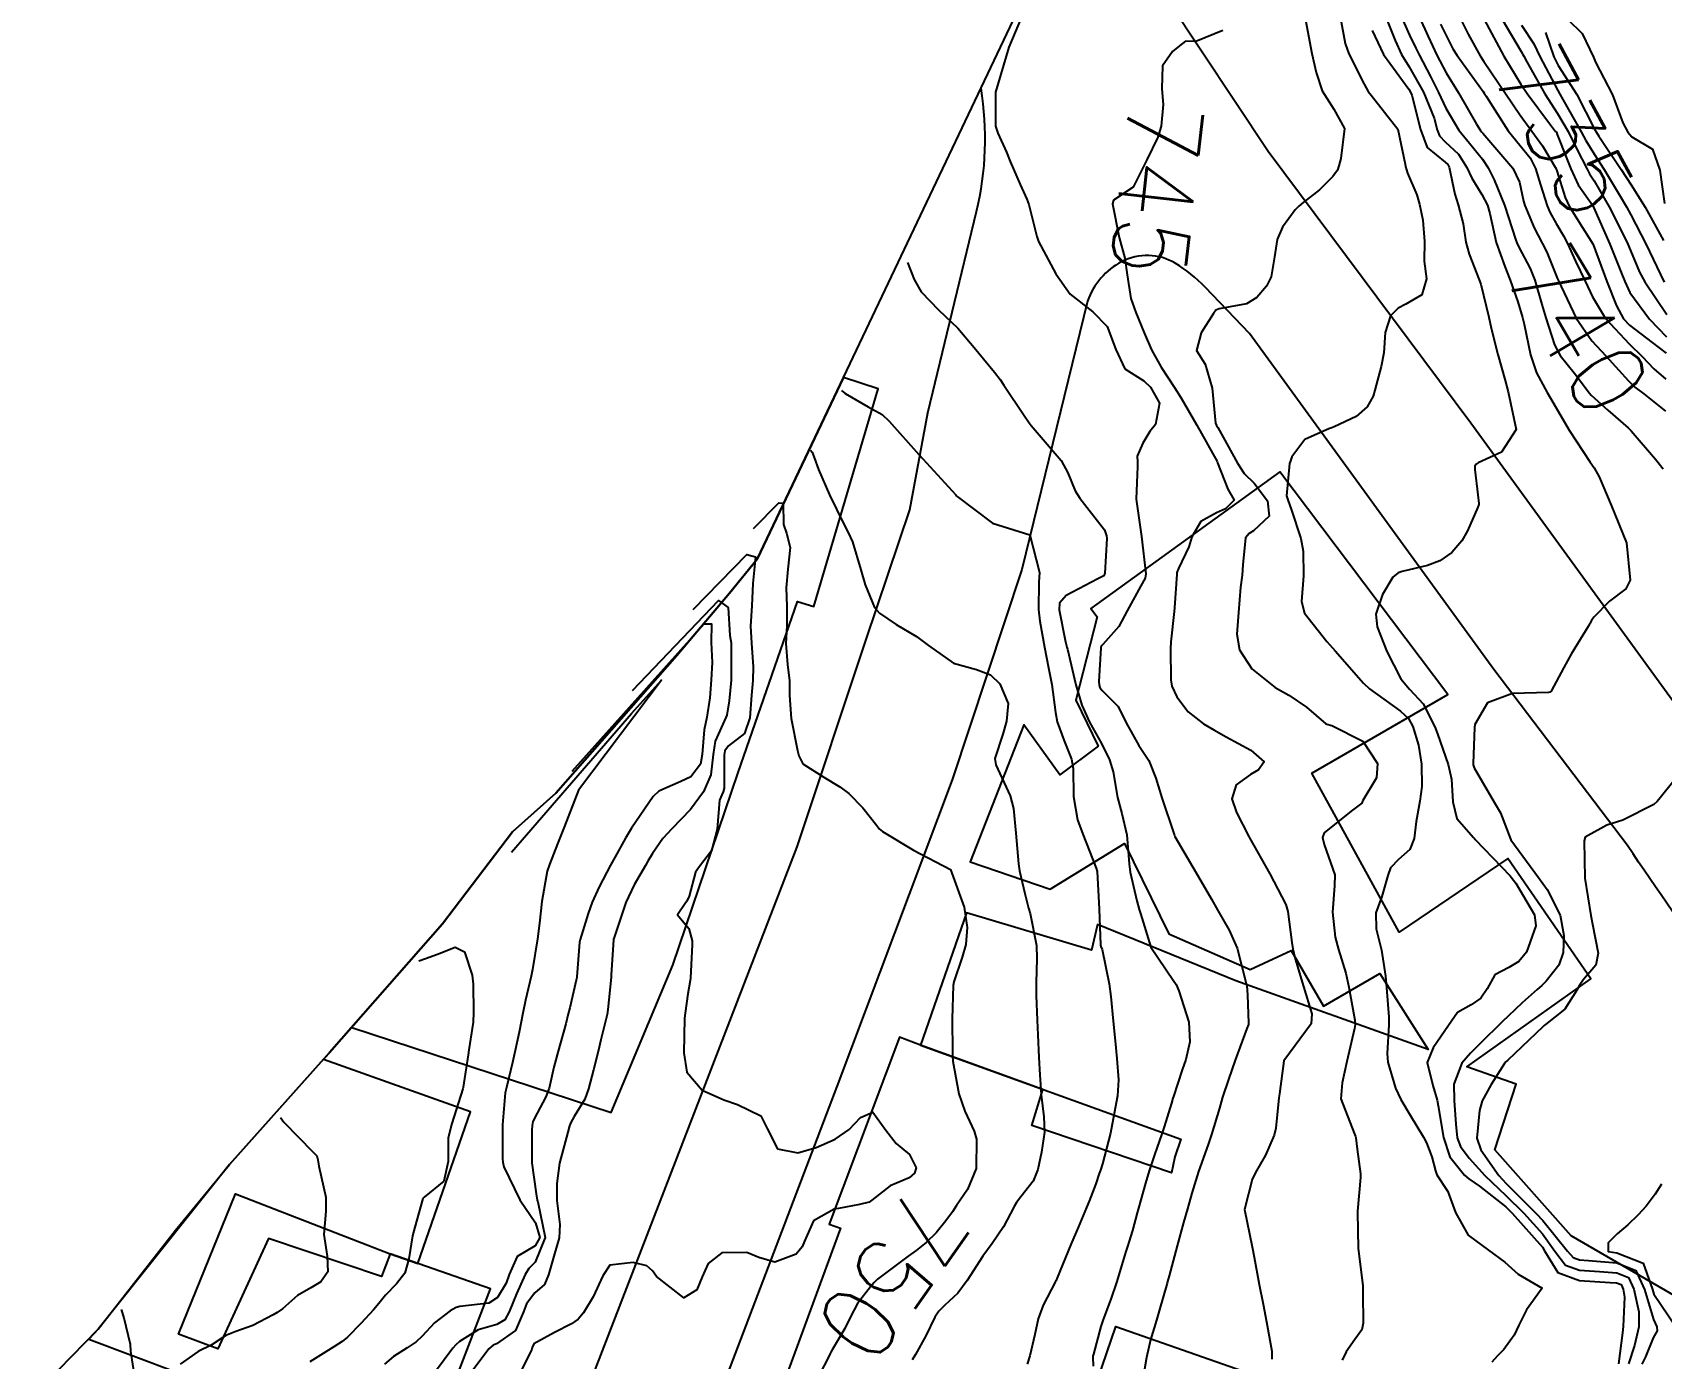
# Model space of a CAD drawing. Header units: metres. Extents: x 318500 to 325275, y 7408834 to 7428799.
# Drawn here: x 321275.9 to 321363.2, y 7415808 to 7415879.1 of the extents above; entities that cross this region are included whole.
import ezdxf
from ezdxf.enums import TextEntityAlignment as Align

# ---------------------------------------------------------------- set-up
doc = ezdxf.new("R2010")
doc.units = ezdxf.units.M
doc.header["$MEASUREMENT"] = 0
for name, color, linetype in [('Area', 45, 'Continuous'), ('Cotas', 45, 'Continuous'), ('Curvas de Nivel 1m', 11, 'Continuous'), ('Curvas de Nivel 5m', 15, 'Continuous'), ('Edificações', 30, 'Continuous'), ('Vias Primárias', 230, 'Continuous')]:
    doc.layers.add(name, color=color, linetype=linetype)
doc.styles.add('Style-STANDARD', font='STANDARD.shx')

msp = doc.modelspace()

# ---------------------------------------------------------------- linework, layer by layer
at = {"layer": 'Area'}
msp.add_lwpolyline([(321275.859, 7415805.953), (321279.383, 7415809.556), (321283.517, 7415814.87), (321286.426, 7415818.388), (321291.788, 7415824.384), (321297.849, 7415831.281), (321301.586, 7415836.214), (321303.917, 7415838.283), (321310.409, 7415845.672), (321313.237, 7415849.009), (321314.718, 7415850.838), (321328.623, 7415880.08)], dxfattribs=at)
at = {"layer": 'Curvas de Nivel 1m', "flags": 128}
for points, elevation in [([(321329.224, 7415880.679), (321328.209, 7415878.27), (321327.495, 7415875.859), (321327.492, 7415874.035), (321327.615, 7415873.657), (321328.092, 7415872.64), (321328.281, 7415872.15), (321328.813, 7415870.91), (321329.172, 7415870.136), (321329.282, 7415869.85), (321329.55, 7415868.772), (321329.704, 7415868.128), (321329.806, 7415867.859), (321330.724, 7415866.118), (321331.504, 7415865.032), (321332.706, 7415864.092), (321333.478, 7415863.297), (321333.94, 7415862.073), (321334.425, 7415861.041), (321335.443, 7415860.385), (321335.804, 7415860.046), (321336.283, 7415859.185), (321336.073, 7415858.043), (321335.777, 7415857.674), (321335.395, 7415857.051), (321335.093, 7415856.346), (321335.107, 7415856.054), (321335.115, 7415855.792), (321335.044, 7415854.055), (321335.33, 7415852.05), (321335.56, 7415850.047), (321335.528, 7415849.818), (321335.294, 7415849.401), (321334.561, 7415848.061), (321334.115, 7415847.219), (321333.253, 7415846.257), (321333.168, 7415846.164), (321333.149, 7415846.082), (321333.036, 7415844.269), (321333.057, 7415844.082), (321333.097, 7415843.96), (321333.217, 7415843.798), (321334.067, 7415842.926), (321334.5, 7415842.061), (321335.182, 7415840.836), (321335.717, 7415840.045), (321336.096, 7415839.1), (321336.415, 7415838.037), (321337.078, 7415836.073), (321337.095, 7415836.03), (321337.119, 7415835.97), (321338.257, 7415834.012), (321339.069, 7415832.611), (321339.421, 7415831.995), (321340.016, 7415830.952), (321340.458, 7415829.979), (321340.96, 7415828.022), (321340.968, 7415827.971), (321341.003, 7415827.484), (321341.068, 7415825.969), (321341.055, 7415825.893), (321340.977, 7415825.679), (321340.344, 7415823.979), (321339.985, 7415822.944), (321339.674, 7415821.989), (321339.503, 7415821.41), (321339.072, 7415819.997), (321338.895, 7415819.461), (321338.381, 7415818.007), (321338.019, 7415816.856), (321337.782, 7415816.016), (321337.583, 7415815.275), (321337.236, 7415814.024), (321336.804, 7415812.424), (321336.719, 7415812.113), (321336.697, 7415812.031), (321336.27, 7415810.542), (321336.122, 7415810.036), (321335.812, 7415808.981), (321335.595, 7415808.041), (321335.461, 7415807.314)], 746), ([(321344.078, 7415879.944), (321344.338, 7415878.592), (321344.454, 7415877.938), (321344.691, 7415876.909), (321345.019, 7415875.929), (321345.635, 7415874.953), (321346.202, 7415873.911), (321346.005, 7415872.315), (321345.897, 7415871.916), (321345.83, 7415871.683), (321345.591, 7415871.343), (321344.875, 7415870.636), (321343.994, 7415869.944), (321343.76, 7415869.754), (321343.564, 7415869.556), (321342.876, 7415868.631), (321342.592, 7415867.959), (321342.453, 7415867.039), (321342.274, 7415865.962), (321342.02, 7415865.457), (321341.503, 7415864.849), (321340.956, 7415864.52), (321339.494, 7415864.245), (321339.317, 7415864.179), (321339.182, 7415864.005), (321338.527, 7415862.962), (321338.264, 7415862.018), (321338.735, 7415861.292), (321339.114, 7415860.005), (321339.299, 7415858.114), (321339.348, 7415858.001), (321339.408, 7415857.897), (321340.468, 7415855.984), (321340.826, 7415855.429), (321341.369, 7415854.913), (321342.082, 7415853.963), (321342.165, 7415853.145), (321341.336, 7415852.356), (321341.091, 7415852.216), (321340.903, 7415851.976), (321340.764, 7415850.522), (321340.715, 7415849.979), (321340.639, 7415849.325), (321340.529, 7415847.981), (321340.438, 7415846.807), (321340.572, 7415845.98), (321341.235, 7415844.95), (321342.498, 7415843.957), (321343.216, 7415843.537), (321344.173, 7415842.899), (321345.201, 7415842.008), (321345.263, 7415841.981), (321345.528, 7415841.915), (321347.188, 7415841.084), (321347.97, 7415839.882), (321347.923, 7415839.118), (321347.191, 7415837.889), (321347.175, 7415837.854), (321347.139, 7415837.752), (321346.56, 7415837.325), (321345.122, 7415836.165), (321345.023, 7415835.921), (321345.114, 7415835.543), (321345.699, 7415833.911), (321345.665, 7415833.327), (321345.571, 7415831.912), (321345.711, 7415830.574), (321345.881, 7415829.907), (321346.275, 7415828.648), (321346.45, 7415827.898), (321346.761, 7415826.115), (321346.78, 7415825.893), (321346.753, 7415825.668), (321346.334, 7415823.899), (321346.084, 7415822.762), (321346.013, 7415821.904), (321346.724, 7415820.072), (321346.799, 7415819.892), (321346.82, 7415819.812), (321346.893, 7415819.205), (321347.073, 7415817.888), (321347.074, 7415817.691), (321346.91, 7415815.889), (321346.904, 7415815.835), (321346.944, 7415813.889), (321346.956, 7415813.751), (321347.194, 7415811.886), (321347.198, 7415811.482), (321347.214, 7415809.886), (321347.131, 7415809.519), (321346.757, 7415808.998), (321346.295, 7415808.349), (321346.092, 7415807.9)], 744), ([(321345.981, 7415879.916), (321346.252, 7415878.478), (321346.441, 7415877.909), (321347.266, 7415876.286), (321347.484, 7415875.892), (321347.647, 7415875.699), (321349.07, 7415873.876), (321349.463, 7415872.01), (321349.478, 7415871.871), (321349.595, 7415871.526), (321350.08, 7415870.365), (321350.231, 7415869.86), (321350.415, 7415868.999), (321350.494, 7415867.856), (321350.485, 7415866.811), (321350.611, 7415865.854), (321350.361, 7415865.004), (321349.499, 7415864.494), (321349.084, 7415864.286), (321348.677, 7415863.878), (321348.386, 7415862.972), (321348.31, 7415861.882), (321348.175, 7415861.161), (321347.843, 7415859.886), (321347.75, 7415859.572), (321347.427, 7415859.001), (321346.842, 7415858.475), (321345.647, 7415857.916), (321345.47, 7415857.858), (321345.409, 7415857.84), (321344.089, 7415857.251), (321343.385, 7415856.316), (321343.288, 7415856.044), (321343.265, 7415855.951), (321343.097, 7415854.218), (321343.186, 7415853.952), (321343.353, 7415853.514), (321343.873, 7415851.942), (321343.996, 7415851.264), (321344.008, 7415849.939), (321343.903, 7415848.558), (321344.066, 7415847.938), (321345.257, 7415846.414), (321345.708, 7415845.913), (321347.224, 7415844.18), (321347.549, 7415843.887), (321349.208, 7415842.68), (321349.64, 7415842.299), (321349.879, 7415841.86), (321350.177, 7415840.864), (321350.344, 7415839.852), (321350.353, 7415838.651), (321350.244, 7415837.853), (321350.052, 7415836.779), (321349.947, 7415835.858), (321349.705, 7415835.268), (321349.103, 7415834.734), (321348.682, 7415834.289), (321348.53, 7415833.876), (321348.203, 7415832.749), (321347.893, 7415831.882), (321347.91, 7415831.023), (321348.197, 7415829.878), (321348.41, 7415828.485), (321348.465, 7415827.875), (321348.579, 7415826.281), (321348.587, 7415825.874), (321348.505, 7415824.334), (321348.524, 7415823.874), (321348.939, 7415822.478), (321349.234, 7415821.865), (321349.738, 7415821.037), (321350.444, 7415819.847), (321350.607, 7415819.555), (321350.89, 7415818.8), (321351.085, 7415818.04), (321351.169, 7415817.836), (321351.747, 7415816.947), (321352.17, 7415815.82), (321352.832, 7415814.607), (321353.932, 7415813.799), (321354.814, 7415813.148), (321355.529, 7415812.501), (321356.8, 7415811.76), (321355.963, 7415810.592), (321355.553, 7415809.778), (321355.307, 7415809.237), (321354.75, 7415808.475), (321354.413, 7415808.126), (321354.11, 7415807.796)], 743), ([(321348.42, 7415879.883), (321348.926, 7415878.639), (321349.272, 7415877.874), (321349.67, 7415877.226), (321350.443, 7415875.858), (321351.013, 7415874.466), (321351.176, 7415873.847), (321351.295, 7415873.523), (321351.614, 7415873.207), (321352.321, 7415872.543), (321352.777, 7415871.822), (321353.035, 7415871.261), (321353.578, 7415870.369), (321353.877, 7415869.807), (321354.003, 7415869.366), (321354.339, 7415867.802), (321354.804, 7415866.521), (321355.1, 7415865.794), (321355.502, 7415864.619), (321355.755, 7415863.786), (321355.842, 7415863.428), (321356.179, 7415861.779), (321356.498, 7415860.821), (321357.077, 7415859.765), (321357.431, 7415859.162), (321358.254, 7415857.747), (321359.385, 7415856.032), (321359.591, 7415855.728), (321359.862, 7415855.238), (321360.511, 7415853.718), (321361.33, 7415851.71), (321361.526, 7415849.707), (321361.295, 7415849.241), (321360.423, 7415848.585), (321359.587, 7415847.727), (321359.463, 7415847.542), (321359.272, 7415847.22), (321358.707, 7415846.29), (321358.369, 7415845.743), (321357.966, 7415845.022), (321357.296, 7415843.759), (321357.219, 7415843.695), (321357.141, 7415843.683), (321355.218, 7415843.633), (321353.883, 7415843.134), (321353.202, 7415841.974), (321353.182, 7415841.81), (321353.103, 7415839.879), (321353.112, 7415839.811), (321353.168, 7415839.651), (321354.243, 7415837.799), (321354.566, 7415837.227), (321355.12, 7415835.79), (321356.613, 7415833.767), (321357.081, 7415833.13), (321357.78, 7415831.749), (321357.972, 7415830.669), (321357.936, 7415829.747), (321357.703, 7415829.077), (321357.017, 7415828.205), (321356.79, 7415827.987), (321356.541, 7415827.767), (321355.734, 7415827.044), (321354.988, 7415826.343), (321354.707, 7415826.07), (321354.43, 7415825.796), (321353.696, 7415825.079), (321352.965, 7415824.354), (321352.502, 7415823.817), (321352.068, 7415822.698), (321352.083, 7415821.823), (321352.176, 7415820.556), (321352.259, 7415819.82), (321352.424, 7415819.345), (321352.889, 7415818.721), (321353.736, 7415817.801), (321354.864, 7415816.724), (321355.833, 7415815.775), (321356.834, 7415814.666), (321357.486, 7415813.75), (321358.064, 7415812.993), (321358.81, 7415812.728), (321359.877, 7415812.651), (321360.809, 7415812.583), (321361.435, 7415812.329), (321361.729, 7415811.696), (321361.988, 7415810.486), (321361.996, 7415809.692), (321361.767, 7415808.682), (321361.43, 7415807.7)], 741), ([(321350.229, 7415879.862), (321350.688, 7415878.853), (321351.163, 7415877.848), (321351.666, 7415876.907), (321352.324, 7415875.83), (321353.296, 7415874.144), (321353.497, 7415873.812), (321353.549, 7415873.741), (321353.619, 7415873.665), (321355.238, 7415871.794), (321355.589, 7415871.044), (321355.806, 7415870.019), (321355.872, 7415869.785), (321356.373, 7415868.598), (321356.813, 7415867.771), (321357.057, 7415867.289), (321357.524, 7415866.117), (321357.628, 7415865.865), (321357.676, 7415865.758), (321357.819, 7415865.452), (321358.632, 7415863.743), (321359.472, 7415862.528), (321360.23, 7415861.722), (321361.447, 7415860.382), (321361.786, 7415860.048), (321362.259, 7415859.698), (321363.426, 7415858.773)], 739), ([(321352.411, 7415879.829), (321352.845, 7415878.977), (321353.487, 7415877.813), (321353.675, 7415877.509), (321354.849, 7415875.798), (321355.633, 7415874.634), (321356.261, 7415873.78), (321356.834, 7415872.994), (321357.561, 7415871.761), (321357.575, 7415871.736), (321357.598, 7415871.64), (321358.035, 7415870.212), (321358.26, 7415869.75), (321358.765, 7415868.948), (321359.525, 7415867.73), (321359.54, 7415867.698), (321360.275, 7415865.722), (321360.8, 7415864.418), (321361.162, 7415863.713), (321361.485, 7415863.365), (321362.715, 7415862.447), (321363.463, 7415861.87)], 737), ([(321353.699, 7415879.757), (321354.751, 7415877.799), (321355.658, 7415876.292), (321356.005, 7415875.785), (321357.21, 7415874.183), (321357.531, 7415873.761), (321357.569, 7415873.71), (321357.618, 7415873.601), (321358.138, 7415872.285), (321358.354, 7415871.749), (321358.746, 7415870.901), (321359.554, 7415869.73), (321359.57, 7415869.705), (321360.437, 7415867.721), (321361.048, 7415866.192), (321361.236, 7415865.713), (321361.511, 7415865.132), (321362.559, 7415863.694), (321363.476, 7415862.754)], 736), ([(321358.185, 7415879.753), (321358.951, 7415879), (321359.57, 7415877.732), (321359.676, 7415877.468), (321360.587, 7415875.721), (321361.129, 7415874.213), (321361.399, 7415873.712), (321361.618, 7415873.476), (321362.719, 7415872.801), (321363.124, 7415871.687), (321363.362, 7415869.894)], 732), ([(321347.693, 7415879.163), (321348.3, 7415877.884), (321349.652, 7415876.023), (321349.748, 7415875.869), (321349.817, 7415875.698), (321350.285, 7415873.86), (321350.645, 7415872.889), (321351.603, 7415872.109), (321351.754, 7415871.99), (321351.829, 7415871.837), (321352.133, 7415870.387), (321352.31, 7415869.829), (321352.568, 7415868.811), (321352.716, 7415867.822), (321352.888, 7415867.174), (321353.438, 7415865.811), (321353.517, 7415865.577), (321353.943, 7415863.805), (321354.078, 7415863.207), (321354.436, 7415861.8), (321354.828, 7415860.415), (321354.977, 7415859.795), (321355.41, 7415857.79), (321354.623, 7415856.566), (321353.383, 7415855.996), (321353.262, 7415855.931), (321353.207, 7415855.813), (321353.194, 7415855.629), (321353.365, 7415854.287), (321353.419, 7415853.809), (321353.411, 7415853.758), (321353.357, 7415853.621), (321352.8, 7415852.356), (321352.504, 7415851.822), (321351.963, 7415851.187), (321351.314, 7415850.75), (321350.665, 7415850.495), (321349.304, 7415850.162), (321349.081, 7415850.094), (321348.808, 7415849.875), (321348.238, 7415848.933), (321347.892, 7415847.884), (321347.956, 7415847.196), (321348.487, 7415845.878), (321349.228, 7415844.418), (321349.703, 7415843.863), (321350.436, 7415843.075), (321351.062, 7415841.842), (321351.194, 7415841.468), (321351.77, 7415839.831), (321351.947, 7415839.039), (321352.016, 7415837.827), (321352.238, 7415836.93), (321353.121, 7415835.919), (321353.173, 7415835.862), (321353.218, 7415835.809), (321355.091, 7415833.859), (321355.151, 7415833.789), (321355.402, 7415833.468), (321356.4, 7415831.77), (321356.467, 7415831.181), (321355.97, 7415829.776), (321355.549, 7415829.265), (321355.027, 7415828.954), (321354.274, 7415828.544), (321353.859, 7415827.802), (321353.514, 7415827.293), (321352.997, 7415826.949), (321352.272, 7415826.54), (321351.791, 7415825.828), (321350.968, 7415824.644), (321350.649, 7415823.845), (321350.942, 7415822.613), (321351.177, 7415821.836), (321351.231, 7415821.529), (321351.513, 7415819.831), (321351.858, 7415818.794), (321352.646, 7415817.814), (321352.877, 7415817.626), (321353.442, 7415817.234), (321354.855, 7415816.121), (321355.208, 7415815.785), (321356.823, 7415813.96), (321356.94, 7415813.758), (321357.651, 7415812.59), (321358.804, 7415812.177), (321360.448, 7415812.069), (321360.803, 7415812.042), (321361.043, 7415811.947), (321361.154, 7415811.705), (321361.216, 7415811.281), (321361.148, 7415809.704), (321361.113, 7415809.357), (321360.904, 7415807.708)], 742), ([(321351.36, 7415879.508), (321351.69, 7415878.82), (321352.027, 7415878.178), (321352.249, 7415877.831), (321353.651, 7415875.89), (321353.706, 7415875.809), (321353.808, 7415875.648), (321354.979, 7415873.796), (321355.612, 7415873.017), (321356.166, 7415872.342), (321356.453, 7415871.777), (321356.717, 7415870.903), (321357.069, 7415869.768), (321357.223, 7415869.424), (321357.556, 7415868.818), (321357.945, 7415868.153), (321358.161, 7415867.751), (321358.598, 7415866.812), (321359.122, 7415865.736), (321359.508, 7415864.899), (321360.197, 7415863.723), (321361.47, 7415862.375), (321362.168, 7415861.699), (321362.804, 7415861.04), (321363.448, 7415860.478)], 738), ([(321355.697, 7415879.45), (321356.353, 7415878.447), (321356.691, 7415877.775), (321357.653, 7415875.947), (321357.758, 7415875.758), (321357.924, 7415875.478), (321358.909, 7415873.741), (321359.159, 7415873.28), (321359.608, 7415872.522), (321360.126, 7415871.725), (321361, 7415870.294), (321361.329, 7415869.712), (321361.564, 7415869.28), (321362.381, 7415867.697), (321362.754, 7415866.913), (321363.348, 7415865.683)], 734), ([(321356.983, 7415879.061), (321357.438, 7415877.764), (321357.673, 7415877.285), (321358.671, 7415875.745), (321359.622, 7415873.887), (321359.696, 7415873.729), (321359.849, 7415873.497), (321361.049, 7415871.716), (321361.588, 7415870.896), (321362.329, 7415869.699), (321363.316, 7415867.91)], 733), ([(321322.77, 7415866.73), (321323.126, 7415865.828), (321323.504, 7415865.168), (321324.443, 7415864.2), (321325.475, 7415863.217), (321326.358, 7415862.177), (321326.849, 7415861.564), (321327.447, 7415860.852), (321327.745, 7415860.458), (321327.949, 7415860.152), (321329.027, 7415858.524), (321329.302, 7415858.132), (321329.408, 7415857.995), (321331.019, 7415856.114), (321331.374, 7415855.464), (321331.76, 7415854.5), (321332.011, 7415854.1), (321333.335, 7415852.411), (321333.453, 7415852.078), (321333.47, 7415851.936), (321333.366, 7415850.079), (321333.299, 7415849.946), (321332.985, 7415849.772), (321331.288, 7415848.879), (321330.928, 7415848.47), (321330.9, 7415848.114), (321331.254, 7415846.409), (321331.325, 7415846.109), (321331.354, 7415846.003), (321331.811, 7415844.101), (321332.123, 7415843.01), (321332.538, 7415842.09), (321333.183, 7415840.943), (321333.606, 7415840.073), (321333.798, 7415839.433), (321334.044, 7415838.066), (321334.276, 7415837.208), (321334.53, 7415836.059), (321334.655, 7415834.498), (321334.716, 7415834.056), (321335.067, 7415832.52), (321335.207, 7415832.049), (321335.266, 7415831.84), (321335.828, 7415830.042), (321337.014, 7415828.273), (321337.176, 7415828.028), (321337.33, 7415827.7), (321337.87, 7415826.017), (321337.918, 7415824.964), (321337.694, 7415824.019), (321337.513, 7415823.46), (321337.036, 7415822.028), (321337.012, 7415821.946), (321336.925, 7415821.667), (321336.541, 7415820.398), (321336.418, 7415820.035), (321336.019, 7415818.909), (321335.727, 7415818.042), (321335.534, 7415817.379), (321335.167, 7415816.047), (321335.097, 7415815.797), (321334.832, 7415814.855), (321334.648, 7415814.227), (321334.595, 7415814.053), (321334.484, 7415813.722), (321333.976, 7415812.062), (321333.678, 7415811.176), (321333.262, 7415810.073), (321333.138, 7415809.7), (321332.742, 7415808.219), (321332.715, 7415808.106), (321332.712, 7415808.08), (321332.71, 7415808.051), (321332.735, 7415807.579)], 747), ([(321319.24, 7415859.88), (321319.432, 7415859.706), (321320.672, 7415859), (321321.415, 7415858.582), (321321.796, 7415858.234), (321323.384, 7415856.448), (321323.603, 7415856.208), (321325.361, 7415854.277), (321325.404, 7415854.233), (321325.444, 7415854.189), (321327.339, 7415852.755), (321329.33, 7415852.13), (321329.853, 7415850.124), (321329.827, 7415849.592), (321329.801, 7415848.125), (321329.879, 7415847.515), (321330.116, 7415846.121), (321330.345, 7415845.007), (321330.509, 7415844.117), (321330.703, 7415842.617), (321330.794, 7415842.114), (321331.185, 7415841.101), (321331.577, 7415840.104), (321331.657, 7415839.609), (321331.682, 7415838.102), (321331.898, 7415836.869), (321332.174, 7415836.094), (321332.901, 7415834.274), (321332.949, 7415834.082), (321333.06, 7415832.08), (321333.124, 7415830.162), (321333.14, 7415830.078), (321333.206, 7415829.909), (321333.581, 7415828.071), (321333.672, 7415827.398), (321333.809, 7415826.068), (321333.912, 7415825.008), (321333.994, 7415824.064), (321334.082, 7415822.923), (321334.033, 7415822.063), (321333.856, 7415821.126), (321333.667, 7415820.068), (321333.231, 7415818.422), (321333.118, 7415818.076), (321333.059, 7415817.896), (321332.869, 7415817.343), (321332.51, 7415816.43), (321332.372, 7415816.087), (321331.919, 7415815.008), (321331.526, 7415814.099), (321330.802, 7415812.314), (321330.739, 7415812.173), (321330.711, 7415812.111), (321330.048, 7415810.85), (321329.781, 7415810.12), (321329.611, 7415809.268), (321329.338, 7415808.124), (321329.184, 7415807.677)], 748), ([(321317.58, 7415856.68), (321317.655, 7415856.559), (321317.77, 7415856.286), (321318.011, 7415855.646), (321318.601, 7415854.278), (321319.337, 7415852.745), (321319.59, 7415852.266), (321319.828, 7415851.756), (321320.271, 7415850.255), (321320.5, 7415849.459), (321321.01, 7415848.244), (321321.275, 7415847.934), (321322.166, 7415847.327), (321323.257, 7415846.69), (321323.893, 7415846.204), (321325.236, 7415845.252), (321326.481, 7415844.922), (321327.227, 7415844.638), (321327.734, 7415844.152), (321328.166, 7415843.102), (321328.093, 7415842.147), (321327.886, 7415841.453), (321327.465, 7415840.156), (321327.514, 7415839.806), (321328.287, 7415838.143), (321328.458, 7415837.464), (321328.58, 7415836.138), (321328.724, 7415834.507), (321328.783, 7415834.135), (321329.072, 7415832.903), (321329.269, 7415832.128), (321329.35, 7415831.835), (321329.695, 7415830.123), (321329.717, 7415829.436), (321329.67, 7415828.123), (321329.683, 7415827.44), (321329.737, 7415826.122), (321329.763, 7415825.332), (321329.814, 7415824.121), (321329.875, 7415823.192), (321329.951, 7415822.12), (321330.094, 7415820.937), (321330.127, 7415820.118), (321329.96, 7415819.048), (321329.765, 7415818.121), (321329.507, 7415817.487), (321328.858, 7415816.657), (321328.629, 7415816.358), (321328.504, 7415816.135), (321327.928, 7415815.049), (321327.312, 7415814.153), (321326.813, 7415813.468), (321325.974, 7415812.172), (321325.482, 7415811.487), (321324.78, 7415810.845), (321324.447, 7415810.521), (321324.247, 7415810.195), (321323.755, 7415809.2), (321323.212, 7415808.205), (321323.034, 7415807.91)], 749), ([(321311.28, 7415848.13), (321314.163, 7415851.085), (321314.627, 7415850.96), (321314.48, 7415849.52), (321314.426, 7415848.333), (321314.359, 7415847.238), (321314.403, 7415846.333), (321314.497, 7415845.065), (321314.49, 7415844.331), (321314.414, 7415843.534), (321314.314, 7415842.333), (321314.038, 7415841.487), (321313.177, 7415840.834), (321312.973, 7415840.552), (321312.943, 7415840.352), (321312.937, 7415838.558), (321312.888, 7415838.353), (321312.697, 7415837.916), (321312.57, 7415836.356), (321312.262, 7415835.199), (321311.629, 7415834.365), (321311.405, 7415834.047), (321311.066, 7415832.771), (321310.938, 7415832.496), (321310.859, 7415832.373), (321310.442, 7415831.767), (321311.047, 7415831.044), (321311.223, 7415830.368), (321311.234, 7415830.171), (321311.131, 7415828.369), (321311.121, 7415828.256), (321310.997, 7415827.534), (321310.853, 7415826.501), (321310.838, 7415826.372), (321310.823, 7415826.217), (321310.788, 7415824.373), (321310.945, 7415823.339), (321311.763, 7415822.362), (321312.922, 7415821.849), (321313.652, 7415821.606), (321314.91, 7415820.986), (321315.252, 7415820.315), (321315.804, 7415819.221), (321316.887, 7415819.006), (321317.875, 7415819.295), (321318.895, 7415819.747), (321319.651, 7415820.259), (321320.257, 7415820.903), (321320.914, 7415821.19), (321321.622, 7415820.229), (321322.176, 7415819.504), (321322.887, 7415818.929), (321323.233, 7415818.206), (321323.158, 7415817.925), (321322.872, 7415817.664), (321321.854, 7415817.237), (321320.854, 7415816.475), (321320.721, 7415816.373), (321320.2, 7415816.25), (321319.078, 7415816.035), (321318.846, 7415815.985), (321317.743, 7415815.374), (321317.26, 7415814.286), (321317.132, 7415813.972), (321316.813, 7415813.585), (321315.662, 7415813.16), (321314.811, 7415813.398), (321314.158, 7415813.675), (321312.813, 7415813.645), (321312.091, 7415813.073), (321311.772, 7415812.36), (321311.475, 7415811.674), (321310.783, 7415811.244), (321309.323, 7415812.392), (321309.102, 7415812.695), (321308.806, 7415812.955), (321308.073, 7415813.142), (321306.806, 7415812.993), (321306.435, 7415812.425), (321305.92, 7415811.295), (321305.406, 7415810.44), (321305.113, 7415810.097), (321304.761, 7415809.853), (321303.844, 7415809.374), (321302.744, 7415808.78), (321302.653, 7415808.569), (321302.624, 7415808.481), (321302.003, 7415807.212)], 751), ([(321308.03, 7415843.79), (321312.633, 7415848.609), (321313.162, 7415848.235), (321313.256, 7415846.74), (321313.314, 7415846.349), (321313.322, 7415846.276), (321313.325, 7415844.348), (321313.209, 7415843.24), (321313.086, 7415842.466), (321313.042, 7415842.352), (321312.463, 7415841.075), (321312.362, 7415840.358), (321312.233, 7415839.28), (321311.828, 7415838.363), (321311.131, 7415837.42), (321310.144, 7415836.385), (321309.652, 7415835.852), (321309.1, 7415835.055), (321308.86, 7415834.637), (321308.726, 7415834.405), (321308.114, 7415833.374), (321307.679, 7415832.421), (321307.041, 7415830.546), (321307.012, 7415830.459), (321307.006, 7415830.43), (321306.889, 7415828.554), (321306.881, 7415828.431), (321306.714, 7415826.703), (321306.671, 7415826.433), (321306.339, 7415825.063), (321306.192, 7415824.438), (321305.932, 7415823.454), (321305.666, 7415822.443), (321305.474, 7415821.892), (321304.908, 7415820.958), (321304.723, 7415820.633), (321304.655, 7415820.454), (321304.566, 7415820.124), (321304.122, 7415818.461), (321303.964, 7415817.363), (321303.976, 7415816.463), (321304.129, 7415815.162), (321304.092, 7415814.461), (321303.811, 7415813.466), (321303.523, 7415812.469), (321303.314, 7415811.95), (321302.785, 7415811.504), (321302.346, 7415810.915), (321302.19, 7415810.486), (321301.758, 7415809.486), (321300.744, 7415808.776), (321300.551, 7415808.695), (321300.321, 7415808.506), (321299.222, 7415807.02)], 752), ([(321304.79, 7415839.46), (321311.868, 7415847.37), (321312.266, 7415847.361), (321312.244, 7415846.36), (321312.296, 7415845.298), (321312.253, 7415844.36), (321312.167, 7415843.403), (321312.009, 7415842.362), (321311.873, 7415841.679), (321311.771, 7415840.364), (321311.681, 7415839.846), (321311.152, 7415839.169), (321310.617, 7415838.909), (321309.443, 7415838.395), (321309.137, 7415838.118), (321307.972, 7415836.417), (321307.66, 7415835.874), (321307.097, 7415834.869), (321306.933, 7415834.591), (321306.843, 7415834.432), (321306.245, 7415833.266), (321305.874, 7415832.442), (321305.654, 7415831.844), (321305.219, 7415830.448), (321305.191, 7415830.295), (321305.045, 7415828.45), (321305.044, 7415828.416), (321305.007, 7415828.259), (321304.661, 7415826.779), (321304.585, 7415826.456), (321304.451, 7415825.934), (321304.038, 7415824.464), (321303.81, 7415823.604), (321303.554, 7415822.471), (321303.385, 7415822.012), (321302.91, 7415821.133), (321302.69, 7415820.697), (321302.645, 7415820.484), (321302.633, 7415820.22), (321302.625, 7415818.484), (321302.855, 7415816.815), (321302.909, 7415816.479), (321302.947, 7415816.38), (321303.34, 7415814.472), (321302.807, 7415813.152), (321302.475, 7415812.812), (321302.275, 7415812.485), (321301.812, 7415811.463), (321301.408, 7415810.494), (321301.191, 7415810.068), (321300.76, 7415809.816), (321299.746, 7415809.524), (321298.745, 7415808.895), (321298.553, 7415808.722), (321298.39, 7415808.535), (321297.47, 7415807.291)], 753), ([(321301.54, 7415835.12), (321307.979, 7415842.552), (321309.591, 7415844.352), (321305.14, 7415838.45), (321304.372, 7415836.461), (321304.007, 7415835.566), (321303.577, 7415834.473), (321303.457, 7415834.101), (321303.171, 7415832.478), (321303.048, 7415831.318), (321302.931, 7415830.482), (321302.67, 7415828.831), (321302.596, 7415828.486), (321302.284, 7415827.198), (321302.145, 7415826.493), (321301.958, 7415825.483), (321301.742, 7415824.498), (321301.6, 7415823.851), (321301.265, 7415822.505), (321301.206, 7415822.226), (321301.049, 7415820.508), (321301.057, 7415818.683), (321301.068, 7415818.507), (321301.127, 7415818.256), (321301.983, 7415816.489), (321302.832, 7415815.251), (321303.051, 7415814.477), (321302.815, 7415814.026), (321301.847, 7415813.452), (321301.414, 7415812.494), (321301.26, 7415812.029), (321300.781, 7415811.251), (321300.327, 7415810.956), (321298.774, 7415810.78), (321298.582, 7415810.724), (321298.255, 7415810.538), (321297.405, 7415809.906), (321296.749, 7415809.189), (321296.435, 7415808.873), (321295.953, 7415808.568), (321295.212, 7415808.098), (321294.731, 7415807.68)], 754), ([(321289.15, 7415820.91), (321289.327, 7415820.656), (321290.884, 7415819.061), (321291.099, 7415818.854), (321291.154, 7415818.636), (321291.205, 7415818.306), (321291.591, 7415816.629), (321291.582, 7415815.886), (321291.473, 7415814.63), (321291.651, 7415813.47), (321291.7, 7415812.627), (321291.321, 7415812.103), (321290.787, 7415811.77), (321290.067, 7415811.36), (321289.255, 7415810.655), (321288.976, 7415810.448), (321288.765, 7415810.327), (321287.671, 7415809.762), (321286.751, 7415809.437), (321286.219, 7415809.227), (321285.432, 7415808.71), (321284.736, 7415808.355), (321283.781, 7415807.678)], 756), ([(321363.216, 7415817.334), (321362.867, 7415816.788), (321362.382, 7415816.162), (321361.959, 7415815.693), (321361.398, 7415815.145), (321360.834, 7415814.672), (321360.354, 7415814.188), (321360.356, 7415813.715), (321360.819, 7415813.652), (321362.217, 7415813.092), (321362.721, 7415811.681), (321362.796, 7415811.431), (321364.001, 7415809.662)], 739), ([(321280.61, 7415810.61), (321280.761, 7415810.172), (321281.084, 7415808.765), (321281.114, 7415808.385), (321281.362, 7415806.76)], 757)]:
    msp.add_lwpolyline(points, dxfattribs=dict(at, elevation=elevation))
at = {"layer": 'Curvas de Nivel 5m', "flags": 128}
for points, elevation in [([(321349.26, 7415879.874), (321349.691, 7415878.922), (321350.036, 7415878.217), (321350.209, 7415877.862), (321350.812, 7415876.704), (321351.245, 7415875.846), (321351.638, 7415875.007), (321352.346, 7415873.829), (321352.915, 7415873.122), (321353.605, 7415872.277), (321353.921, 7415871.807), (321354.237, 7415871.157), (321354.78, 7415869.798), (321355.401, 7415867.933), (321355.447, 7415867.791), (321355.538, 7415867.584), (321356.157, 7415866.411), (321356.408, 7415865.777), (321356.796, 7415864.475), (321357, 7415863.767), (321357.469, 7415862.328), (321357.769, 7415861.755), (321358.518, 7415860.811), (321359.339, 7415859.732), (321359.438, 7415859.614), (321360.327, 7415858.821), (321361.412, 7415857.872), (321361.579, 7415857.707), (321362.878, 7415856.197), (321363.298, 7415855.681)], 740), ([(321354.653, 7415879.8), (321355.683, 7415878.047), (321355.777, 7415877.885), (321355.828, 7415877.788), (321355.978, 7415877.483), (321356.944, 7415875.771), (321357.634, 7415874.722), (321358.202, 7415873.751), (321358.665, 7415872.799), (321359.222, 7415871.736), (321359.355, 7415871.493), (321359.591, 7415871.109), (321360.403, 7415869.722), (321361.275, 7415867.982), (321361.396, 7415867.711), (321361.537, 7415867.37), (321362.031, 7415866.208), (321362.309, 7415865.698), (321363.494, 7415863.944)], 735), ([(321339.692, 7415879.165), (321338.243, 7415878.579), (321337.686, 7415878.59), (321337.363, 7415878.354), (321336.993, 7415878.037), (321336.445, 7415877.265), (321336.419, 7415876.042), (321336.477, 7415875.202), (321336.378, 7415874.042), (321336.2, 7415873.458), (321335.602, 7415872.23), (321335.528, 7415872.051), (321334.876, 7415870.765), (321333.827, 7415870.076), (321333.76, 7415869.884), (321334.124, 7415868.071), (321334.426, 7415866.963), (321334.557, 7415866.064), (321334.756, 7415864.806), (321335.026, 7415864.057), (321335.474, 7415862.957), (321335.856, 7415862.046), (321336.372, 7415861.119), (321337.085, 7415860.034), (321337.432, 7415859.488), (321338.287, 7415858.017), (321339.381, 7415856.062), (321339.403, 7415856), (321339.958, 7415854.583), (321340.284, 7415853.986), (321339.824, 7415853.522), (321339.35, 7415853.312), (321338.507, 7415852.848), (321338.029, 7415852.02), (321337.855, 7415851.489), (321337.305, 7415850.336), (321337.222, 7415850.11), (321337.212, 7415850.031), (321337.091, 7415848.222), (321337.073, 7415848.032), (321336.893, 7415846.396), (321336.875, 7415846.034), (321336.897, 7415844.361), (321336.954, 7415844.033), (321337.214, 7415843.453), (321337.829, 7415842.644), (321338.644, 7415842.008), (321339.195, 7415841.686), (321339.868, 7415841.312), (321341.179, 7415840.597), (321341.894, 7415839.963), (321341.595, 7415839.534), (321341.16, 7415839.294), (321340.404, 7415838.728), (321340.175, 7415837.984), (321340.413, 7415837.261), (321341.083, 7415835.971), (321341.119, 7415835.903), (321342.211, 7415833.959), (321343.065, 7415832.314), (321343.175, 7415831.948), (321343.39, 7415830.291), (321343.44, 7415829.944), (321343.557, 7415829.417), (321344.011, 7415827.935), (321344.462, 7415826.454), (321344.428, 7415825.928), (321342.96, 7415823.95), (321342.719, 7415822.166), (321342.694, 7415821.952), (321342.527, 7415820.332), (321342.441, 7415819.955), (321341.964, 7415818.885), (321341.434, 7415817.964), (321341.26, 7415817.581), (321340.85, 7415815.97), (321341.261, 7415813.966), (321341.364, 7415813.415), (321341.642, 7415811.962), (321341.848, 7415810.895), (321342.029, 7415809.957), (321342.319, 7415808.381), (321342.313, 7415807.954)], 745), ([(321314.52, 7415852.47), (321315.875, 7415853.855), (321316.114, 7415853.838), (321316.123, 7415852.682), (321316.291, 7415852.23), (321316.477, 7415851.462), (321316.367, 7415850.304), (321316.272, 7415849.288), (321316.297, 7415848.305), (321316.305, 7415847.263), (321316.254, 7415846.305), (321316.347, 7415845.189), (321316.443, 7415844.302), (321316.441, 7415843.53), (321316.541, 7415842.3), (321316.885, 7415840.584), (321316.952, 7415840.293), (321317.163, 7415839.853), (321318.29, 7415839.142), (321319.145, 7415838.633), (321319.633, 7415838.263), (321320.384, 7415837.503), (321321.123, 7415836.558), (321321.262, 7415836.379), (321321.426, 7415836.235), (321323.105, 7415835.228), (321325.09, 7415834.19), (321325.813, 7415832.179), (321325.971, 7415831.098), (321325.899, 7415830.177), (321325.704, 7415829.506), (321325.257, 7415828.186), (321325.219, 7415827.974), (321325.162, 7415826.187), (321325.183, 7415824.408), (321325.191, 7415824.187), (321325.211, 7415823.931), (321325.524, 7415822.181), (321325.853, 7415821.238), (321326.347, 7415820.168), (321326.478, 7415819.748), (321326.463, 7415818.166), (321325.985, 7415817.051), (321325.403, 7415816.182), (321325.18, 7415815.85), (321324.838, 7415815.365), (321324.306, 7415814.717), (321323.769, 7415814.201), (321323.244, 7415813.777), (321322.813, 7415813.466), (321321.165, 7415812.235), (321320.981, 7415812.054), (321320.794, 7415811.838), (321320.088, 7415810.943), (321319.735, 7415810.256), (321319.415, 7415809.605), (321318.743, 7415808.453), (321318.672, 7415808.33), (321318.634, 7415808.262), (321318.532, 7415808.057), (321317.611, 7415806.277)], 750), ([(321363.873, 7415838.956), (321363.145, 7415838.04), (321362.983, 7415837.842), (321362.801, 7415837.685), (321361.131, 7415836.843), (321360.271, 7415836.576), (321359.122, 7415835.934), (321359.054, 7415835.731), (321359.09, 7415833.73), (321359.424, 7415831.726), (321359.51, 7415831.271), (321359.805, 7415829.722), (321359.68, 7415829.074), (321359.019, 7415828.306), (321358.786, 7415827.961), (321358.676, 7415827.735), (321358.025, 7415826.714), (321356.982, 7415825.883), (321356.91, 7415825.832), (321356.837, 7415825.762), (321354.962, 7415823.978), (321354.866, 7415823.886), (321354.789, 7415823.792), (321354.067, 7415822.675), (321353.598, 7415821.803), (321353.452, 7415821.275), (321353.297, 7415819.806), (321353.521, 7415819.177), (321354.488, 7415817.794), (321354.874, 7415817.376), (321356.486, 7415815.765), (321356.844, 7415815.378), (321358.17, 7415813.74), (321358.479, 7415813.397), (321358.815, 7415813.273), (321359.299, 7415813.241), (321360.814, 7415813.118), (321361.825, 7415812.71), (321362.289, 7415811.688), (321362.776, 7415810.085), (321362.958, 7415809.677), (321362.974, 7415809.47), (321362.761, 7415809.092), (321362.358, 7415808.074), (321362.151, 7415807.689)], 740), ([(321296.58, 7415829.31), (321296.924, 7415829.421), (321297.576, 7415829.655), (321298.523, 7415830.028), (321299.029, 7415829.79), (321299.432, 7415828.526), (321299.478, 7415828.05), (321299.504, 7415826.525), (321299.476, 7415826.024), (321299.25, 7415824.527), (321299.211, 7415824.272), (321298.953, 7415822.53), (321298.948, 7415822.511), (321298.929, 7415822.44), (321298.468, 7415820.976), (321298.323, 7415820.539), (321298.15, 7415819.798), (321298.145, 7415818.541), (321297.915, 7415817.494), (321296.851, 7415816.632), (321296.813, 7415816.598), (321296.794, 7415816.561), (321296.362, 7415815.029), (321296.24, 7415814.566), (321296.039, 7415813.336), (321295.823, 7415812.57), (321295.376, 7415811.99), (321294.782, 7415811.379), (321294.423, 7415810.937), (321294.146, 7415810.589), (321293.484, 7415809.874), (321292.748, 7415809.13), (321292.458, 7415808.9), (321292.021, 7415808.621), (321290.732, 7415807.804)], 755)]:
    msp.add_lwpolyline(points, dxfattribs=dict(at, elevation=elevation))
at = {"layer": 'Edificações'}
for points in [[(321296.924, 7415802.644), (321300.411, 7415811.722), (321295.043, 7415813.6), (321294.573, 7415812.387), (321288.501, 7415814.422), (321285.798, 7415808.513), (321283.682, 7415809.296), (321286.738, 7415816.808), (321295.043, 7415813.6), (321296.52, 7415813.083), (321299.345, 7415821.206), (321291.465, 7415824.023), (321292.971, 7415825.731), (321306.891, 7415821.165), (321310.196, 7415829.068), (321313.699, 7415839.406), (321316.883, 7415848.564), (321317.747, 7415848.289), (321321.205, 7415859.953), (321319.349, 7415860.576), (321314.718, 7415850.838), (321313.237, 7415849.009), (321310.409, 7415845.672), (321303.917, 7415838.283), (321301.586, 7415836.214), (321297.849, 7415831.281), (321291.788, 7415824.384), (321286.426, 7415818.388), (321279.383, 7415809.556), (321278.87, 7415809.032), (321283.628, 7415807.234)], [(321365.894, 7415810.206), (321358.37, 7415814.568), (321354.278, 7415819.167), (321355.421, 7415822.692), (321352.773, 7415823.626), (321359.417, 7415828.344), (321354.97, 7415834.788), (321349.14, 7415830.837), (321344.456, 7415839.362), (321351.745, 7415843.584), (321342.733, 7415855.509), (321332.614, 7415848.194), (321332.94, 7415847.738), (321331.798, 7415843.27), (321333.004, 7415840.817), (321330.943, 7415839.278), (321329.017, 7415841.952), (321326.143, 7415834.606), (321330.419, 7415833.139), (321334.403, 7415835.584), (321336.786, 7415830.758), (321341.142, 7415828.846), (321343.341, 7415829.862), (321345.081, 7415826.879), (321348.101, 7415828.617), (321350.695, 7415824.551), (321340.387, 7415828.223), (321332.963, 7415831.244), (321332.635, 7415829.867), (321325.938, 7415831.867), (321323.474, 7415824.774), (321337.431, 7415819.75), (321337.103, 7415818.799), (321336.929, 7415817.931), (321329.443, 7415820.475), (321330.037, 7415822.412), (321323.474, 7415824.774), (321322.352, 7415825.207), (321318.579, 7415815.192), (321319.174, 7415814.974), (321315.765, 7415805.685)], [(321331.292, 7415801.909), (321333.94, 7415809.71), (321344.314, 7415806.07)]]:
    msp.add_lwpolyline(points, dxfattribs=at)
at = {"layer": 'Vias Primárias'}
msp.add_lwpolyline([(321336.766, 7415880.738), (321342.122, 7415872.708), (321352.984, 7415858.133), (321365.794, 7415840.517)], dxfattribs=at)
for points in [[(321302.328, 7415797.807), (321309.117, 7415815.383), (321316.858, 7415835.417), (321320.563, 7415846.53), (321322.907, 7415853.468), (321323.86, 7415858.677), (321326.476, 7415869.461, 0.101138), (321326.717, 7415876.07, 0.521692)], [(321371.43, 7415821.672, -0.019998), (321361.386, 7415835.483), (321354.224, 7415844.91), (321341.114, 7415862.927), (321338.733, 7415865.415, 0.066727), (321337.136, 7415866.691, 0.261001), (321334.261, 7415866.778, 0.191194), (321332.432, 7415864.661), (321328.914, 7415850.282), (321325.164, 7415839.003), (321318.978, 7415822.564), (321307.938, 7415793.562)]]:
    msp.add_lwpolyline(points, format="xyb", dxfattribs=at)

# ---------------------------------------------------------------- texts
at = {"layer": 'Cotas', "style": 'Style-STANDARD'}
for s, rotation, p in [('735', 298.549, (321357.975, 7415873.785, 735)), ('745', 263.58643, (321336.154, 7415870.668, 745)), ('740', 300.54545, (321358.722, 7415863.145, 740)), ('750', 234.91243, (321321.977, 7415812.434, 750))]:
    msp.add_text(s, height=4, rotation=rotation, dxfattribs=at).set_placement(p, align=Align.MIDDLE_CENTER)

doc.saveas('drawing.dxf')
